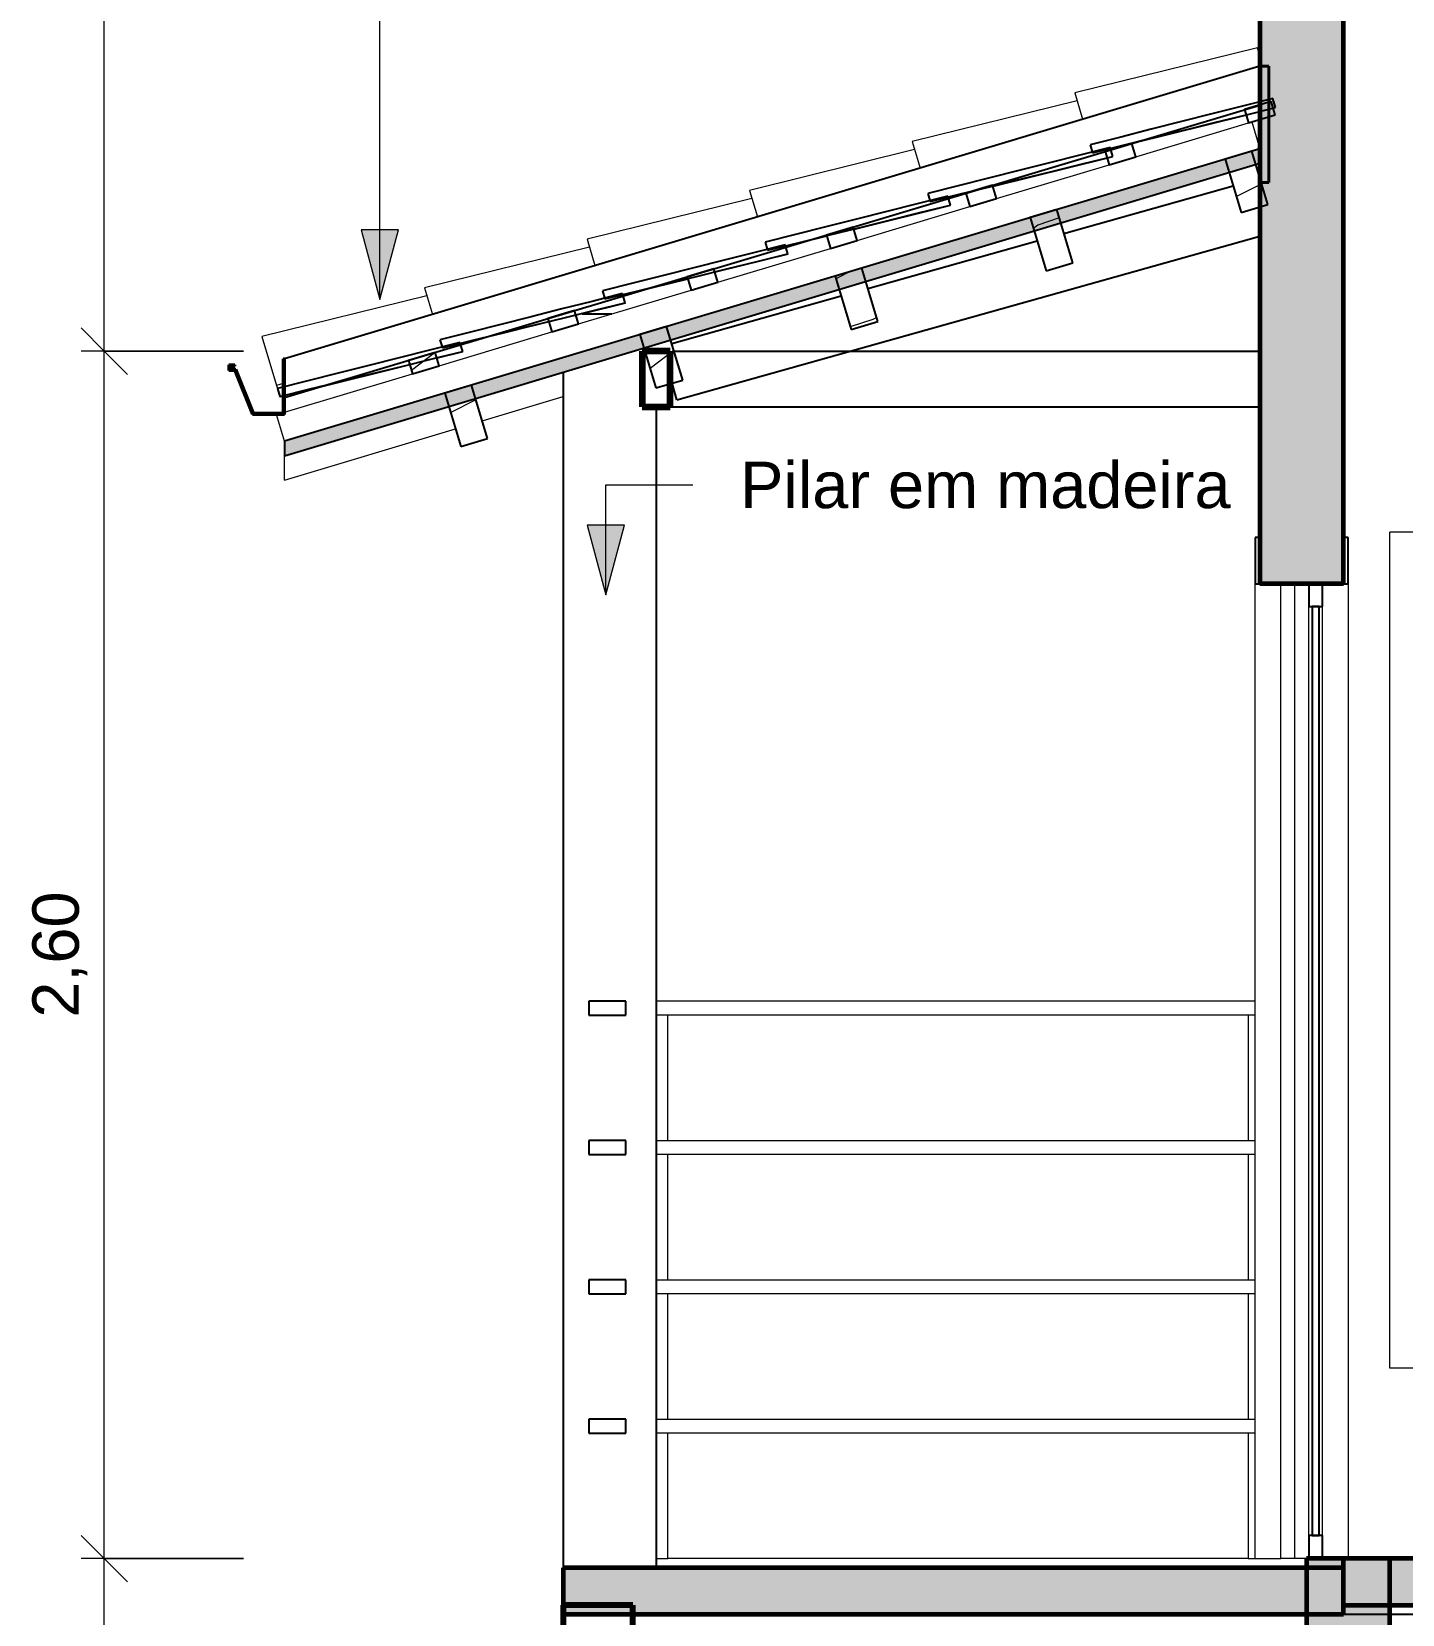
# Model space of a CAD drawing. Header units: millimetres. Extents: x -23833 to 62003, y -3000 to 6760.
# Drawn here: x 49524 to 52475, y 80 to 3488 of the extents above; entities that cross this region are included whole.
import ezdxf

# ---------------------------------------------------------------- set-up
doc = ezdxf.new("R2010")
doc.units = ezdxf.units.MM
doc.linetypes.add('Dash', pattern=[6.35, 3.175, -3.175])
for name, color, linetype, lineweight in [('A-ANNO-DIMS', 211, 'Continuous', 9), ('A-ANNO-DIMS-50', 211, 'Continuous', 9), ('A-AREA', 32, 'Continuous', 9), ('A-DOOR', 31, 'Continuous', 9), ('A-FLOR', 192, 'Continuous', 25), ('A-FLOR-PATT', 8, 'Continuous', 25), ('A-GLAZ', 151, 'Continuous', 9), ('A-GLAZ-CURT', 52, 'Continuous', 9), ('A-GLAZ-CWMG', 51, 'Continuous', 9), ('A-GLAZ-HDLN', 1, 'Dash', 25), ('A-ROOF', 132, 'Continuous', 9), ('A-ROOF-MCUT', 132, 'Continuous', 40), ('A-ROOF-OTLN', 132, 'Continuous', 9), ('A-ROOF-PATT', 132, 'Continuous', 9), ('A-WALL', 113, 'Continuous', 25), ('A-WALL-PATT', 111, 'Continuous', 25), ('Balaústres', 7, 'Continuous', 9), ('C-BLDG-PADS', 91, 'Continuous', 9), ('Corrimão', 250, 'Continuous', 25), ('Corrimãos superiores', 7, 'Continuous', 9), ('G-ANNO-TEXT', 231, 'Continuous', 9), ('S-BEAM', 12, 'Continuous', 25), ('S-COLS', 52, 'Continuous', 25)]:
    doc.layers.add(name, color=color, linetype=linetype, lineweight=lineweight)
doc.styles.add('@Arial Unicode MS', font='ARIALUNI.TTF', dxfattribs={"height": 100})
doc.styles.add('Arial_1', font='arial.ttf', dxfattribs={"height": 100})
doc.dimstyles.new('CRT_-__Metros_-_Linha_de_chamada_3_5_mm', dxfattribs={"dimscale": 304.8, "dimtxt": 100.584485, "dimasz": 0.328084, "dimexe": 0.164042, "dimexo": 0.0625, "dimgap": 0.082021, "dimtad": 1, "dimdec": 0, "dimlfac": 0.1, "dimdsep": 46, "dimtxsty": '@Arial Unicode MS', "dimblk1": 'OBLIQUE', "dimblk2": 'OBLIQUE', "dimsah": 1, "dimcen": 0.09, "dimdle": 0.164042, "dimazin": 0, "dimtfac": 1, "dimtdec": 4, "dimtix": 1, "dimtmove": 0, "dimatfit": 3, "dimfxl": 0.984252, "dimfxlon": 1, "dimtvp": 1, "dimtolj": 1, "dimtzin": 0, "dimarcsym": 2})
doc.dimstyles.new('CRT_-__Metros_-_Linha_de_chamada_3_5_mm_1', dxfattribs={"dimscale": 304.8, "dimtxt": 100.584485, "dimasz": 0.328084, "dimexe": 0.164042, "dimexo": 0.0625, "dimgap": 0.082021, "dimtad": 1, "dimlfac": 0.001, "dimrnd": 0.01, "dimzin": 0, "dimdsep": 46, "dimtxsty": '@Arial Unicode MS', "dimblk1": 'OBLIQUE', "dimblk2": 'OBLIQUE', "dimsah": 1, "dimcen": 0.09, "dimdle": 0.164042, "dimazin": 0, "dimtfac": 1, "dimtdec": 4, "dimtix": 1, "dimtmove": 0, "dimatfit": 3, "dimfxl": 0.984252, "dimfxlon": 1, "dimtvp": 1, "dimtolj": 1, "dimtzin": 0, "dimarcsym": 2})
pattern_1 = [(216.87, (11811.774, 2309.08), (761.9991, 508.00136), [127, -1143]), (206.565, (11964.17, 2232.88), (-254.0006, -253.9997), [283.981, -283.981]), (198.435, (11964.17, 2105.88), (-507.9998, -254.0006), [160.644, -642.575])]

# ---------------------------------------------------------------- blocks, each defined once
blk = doc.blocks.new('Porta correr 4 folhas - 250 x 210-3560947-C')
at = {"layer": 'A-DOOR', "lineweight": 25}
for p, q in [((8189.650772, 2399), (8179.650772, 2399)), ((8179.650772, 2399), (8179.650772, 2299)), ((8189.650772, 2300), (8189.650772, 2399)), ((8379.650772, 2399), (8369.650772, 2399)), ((8369.650772, 2399), (8369.650772, 2300)), ((8379.650772, 2299), (8379.650772, 2399)), ((8179.650772, 2299), (8379.650772, 2299)), ((8369.650772, 2300), (8189.650772, 2300)), ((8294.650772, 2300), (8294.650772, 2250)), ((8324.650772, 2300), (8294.650772, 2300)), ((8324.650772, 2250), (8324.650772, 2300)), ((8294.650772, 2250), (8324.650772, 2250)), ((8302.150772, 2250), (8302.150772, 250)), ((8317.150772, 2250), (8302.150772, 2250)), ((8317.150772, 250), (8317.150772, 2250)), ((8294.650772, 250), (8294.650772, 200)), ((8324.650772, 250), (8294.650772, 250)), ((8302.150772, 250), (8317.150772, 250)), ((8324.650772, 200), (8324.650772, 250)), ((8294.650772, 200), (8324.650772, 200))]:
    blk.add_line(p, q, dxfattribs=at)
at = {"layer": 'A-DOOR'}
for p, q in [((8179.650772, 200), (8179.650772, 2299)), ((8234.650772, 200), (8234.650772, 2299)), ((8264.650772, 200), (8264.650772, 2299)), ((8264.650772, 200), (8264.650772, 2299)), ((8379.650772, 2299), (8379.650772, 200)), ((8294.650772, 250), (8294.650772, 2250)), ((8324.650772, 250), (8324.650772, 2250)), ((8179.650772, 200), (8234.650772, 200)), ((8264.650772, 200), (8234.650772, 200)), ((8289.650772, 200), (8264.650772, 200))]:
    blk.add_line(p, q, dxfattribs=at)
blk = doc.blocks.new('Janela basculante e folha fixa - 80 x 160 cm-4197830-C')
at = {"layer": 'A-GLAZ'}
for p, q in [((9469.7, 2410), (8469.7, 2410)), ((8469.7, 610), (8469.7, 2410)), ((9469.7, 899.9), (9469.7, 2410)), ((8569.7, 710), (8569.7, 2310)), ((8569.7, 2310), (9369.7, 2310)), ((9369.7, 2310), (9369.7, 710)), ((8619.7, 2260), (8619.7, 1560)), ((8619.7, 2260), (9319.7, 2260)), ((9319.7, 1560), (9319.7, 2260)), ((8619.7, 1560), (9319.7, 1560)), ((9369.7, 1510), (8569.7, 1510)), ((8619.7, 1460), (8619.7, 760)), ((8619.7, 1460), (9319.7, 1460)), ((9319.7, 760), (9319.7, 1460)), ((8619.7, 760), (9319.7, 760)), ((9369.7, 710), (8569.7, 710)), ((9394.7, 610), (8469.7, 610))]:
    blk.add_line(p, q, dxfattribs=at)
for points, knots in [([(8569.7, 2310), (8569.6, 2310), (8569.6, 2310.1), (8569.3, 2310.4), (8569, 2310.7), (8568.7, 2311), (8568.4, 2311.2), (8568.1, 2311.5), (8567.8, 2311.9), (8567.4, 2312.2), (8567.1, 2312.6), (8566.6, 2313.1), (8565.7, 2313.9), (8565.1, 2314.6), (8564.7, 2315)], [-1, -1, -1, -1, -0.833333, -0.75, -0.666667, -0.583333, -0.541667, -0.5, -0.416667, -0.375, -0.333333, -0.25, -0.166667, 0, 0, 0, 0]), ([(9374.7, 2315), (9374.2, 2314.6), (9373.6, 2313.9), (9372.7, 2313.1), (9372.2, 2312.6), (9371.9, 2312.2), (9371.5, 2311.9), (9371.2, 2311.5), (9370.9, 2311.2), (9370.6, 2311), (9370.3, 2310.7), (9370, 2310.4), (9369.7, 2310.1), (9369.7, 2310), (9369.7, 2310)], [0, 0, 0, 0, 0.166667, 0.25, 0.333333, 0.375, 0.416667, 0.5, 0.541667, 0.583333, 0.666667, 0.75, 0.833333, 1, 1, 1, 1]), ([(8564.7, 705), (8565.1, 705.4), (8565.7, 706.1), (8566.6, 706.9), (8567.1, 707.4), (8567.4, 707.8), (8567.8, 708.1), (8568.1, 708.5), (8568.4, 708.8), (8568.7, 709), (8569, 709.3), (8569.3, 709.6), (8569.6, 709.9), (8569.7, 710), (8569.7, 710)], [0, 0, 0, 0, 0.166667, 0.25, 0.333333, 0.375, 0.416667, 0.5, 0.541667, 0.583333, 0.666667, 0.75, 0.833333, 1, 1, 1, 1]), ([(9374.7, 705), (9374.2, 705.4), (9373.6, 706.1), (9372.7, 706.9), (9372.2, 707.4), (9371.9, 707.8), (9371.5, 708.1), (9371.2, 708.5), (9370.9, 708.8), (9370.6, 709), (9370.3, 709.3), (9370, 709.6), (9369.7, 709.9), (9369.7, 710), (9369.7, 710)], [0, 0, 0, 0, 0.166667, 0.25, 0.333333, 0.375, 0.416667, 0.5, 0.541667, 0.583333, 0.666667, 0.75, 0.833333, 1, 1, 1, 1])]:
    blk.add_open_spline(points, degree=3, knots=knots, dxfattribs=at)
at = {"layer": 'A-GLAZ-HDLN'}
for p, q in [((8569.7, 2310), (9369.7, 1510)), ((8569.7, 1510), (9369.7, 2310))]:
    blk.add_line(p, q, dxfattribs=at)
blk = doc.blocks.new('Guarda-corpo - Guarda-corpo-3444668-C')
at = {"layer": 'Corrimão'}
for p, q in [((6824.650772, 1400), (6744.650772, 1400)), ((6744.650772, 1400), (6744.650772, 1370)), ((6824.650772, 1370), (6824.650772, 1400)), ((6744.650772, 1370), (6824.650772, 1370)), ((6824.650772, 1100), (6744.650772, 1100)), ((6744.650772, 1100), (6744.650772, 1070)), ((6824.650772, 1070), (6824.650772, 1100)), ((6744.650772, 1070), (6824.650772, 1070)), ((6824.650772, 800), (6744.650772, 800)), ((6744.650772, 800), (6744.650772, 770)), ((6824.650772, 770), (6824.650772, 800)), ((6744.650772, 770), (6824.650772, 770)), ((6824.650772, 500), (6744.650772, 500)), ((6744.650772, 500), (6744.650772, 470)), ((6824.650772, 470), (6824.650772, 500)), ((6744.650772, 470), (6824.650772, 470))]:
    blk.add_line(p, q, dxfattribs=at)
blk = doc.blocks.new('Tipo de corrimão superior - Corrimão superior_Interno_-3444753-C')
at = {"layer": 'Corrimãos superiores'}
for p, q in [((6824.650772, 1400), (6744.650772, 1400)), ((6744.650772, 1400), (6744.650772, 1370)), ((6824.650772, 1370), (6824.650772, 1400)), ((6744.650772, 1370), (6824.650772, 1370))]:
    blk.add_line(p, q, dxfattribs=at)
blk = doc.blocks.new('Viga de Madeira - Terça-4147618-C')
at = {"layer": 'S-BEAM', "lineweight": 100}
for p, q in [((6919.650772, 2800), (6859.650772, 2800)), ((6859.650772, 2800), (6859.650772, 2680)), ((6919.650772, 2680), (6919.650772, 2800)), ((6859.650772, 2680), (6919.650772, 2680))]:
    blk.add_line(p, q, dxfattribs=at)
blk = doc.blocks.new('Viga de Madeira - Terça-4147619-C')
at = {"layer": 'S-BEAM'}
for p, q in [((6928.3, 2800), (8189.7, 2800)), ((6919.7, 2680), (8189.7, 2680))]:
    blk.add_line(p, q, dxfattribs=at)
blk = doc.blocks.new('Viga de Madeira - Terça-4147620-C')
at = {"layer": 'S-BEAM'}
for p, q in [((7767.8, 3053.5), (8132.3, 3155.8)), ((6934.3, 2694.9), (8189.7, 3047.3)), ((7345.6, 2935), (7710, 3037.3)), ((6923.3, 2816.5), (7287.8, 2918.8)), ((6934.3, 2694.9), (6924.2, 2731.1))]:
    blk.add_line(p, q, dxfattribs=at)
blk = doc.blocks.new('Rectangular Mullion - Ripa-3577153-C')
at = {"layer": 'A-GLAZ-CWMG', "lineweight": 25}
for p, q in [((8214.1, 3337.3), (8156.6, 3320.1)), ((8156.6, 3320.1), (8165.2, 3291.4)), ((8165.2, 3291.4), (8222.7, 3308.6)), ((8222.7, 3308.6), (8214.1, 3337.3))]:
    blk.add_line(p, q, dxfattribs=at)
blk = doc.blocks.new('Rectangular Mullion - Ripa-3577161-C')
at = {"layer": 'A-GLAZ-CWMG'}
h = blk.add_hatch(dxfattribs=at)
h.set_pattern_fill('FP_54', color=256, style=0, pattern_type=2)
h.set_pattern_definition(pattern_1)
h.paths.add_polyline_path([(6365.2, 2751.4), (6422.7, 2768.6), (6414.1, 2797.3), (6356.6, 2780.1), (6360.8, 2766.2)])
at = {"layer": 'A-GLAZ-CWMG', "lineweight": 25}
for p, q in [((6414.1, 2797.3), (6356.6, 2780.1)), ((6422.7, 2768.6), (6414.1, 2797.3)), ((6356.6, 2780.1), (6365.2, 2751.4)), ((6365.2, 2751.4), (6422.7, 2768.6))]:
    blk.add_line(p, q, dxfattribs=at)
blk = doc.blocks.new('Rectangular Mullion - Ripa-V370-C')
at = {"layer": 'A-GLAZ-CWMG', "lineweight": 25}
for p, q in [((6714.1, 2887.3), (6656.6, 2870.1)), ((6656.6, 2870.1), (6665.2, 2841.4)), ((6722.7, 2858.6), (6714.1, 2887.3)), ((6665.2, 2841.4), (6722.7, 2858.6))]:
    blk.add_line(p, q, dxfattribs=at)
blk = doc.blocks.new('Rectangular Mullion - Ripa-V371-C')
at = {"layer": 'A-GLAZ-CWMG', "lineweight": 25}
for p, q in [((7014.1, 2977.3), (6956.6, 2960.1)), ((7022.7, 2948.6), (7014.1, 2977.3)), ((6956.6, 2960.1), (6965.2, 2931.4)), ((6965.2, 2931.4), (7022.7, 2948.6))]:
    blk.add_line(p, q, dxfattribs=at)
blk = doc.blocks.new('Rectangular Mullion - Ripa-V372-C')
at = {"layer": 'A-GLAZ-CWMG', "lineweight": 25}
for p, q in [((7314.1, 3067.3), (7256.6, 3050.1)), ((7322.7, 3038.6), (7314.1, 3067.3)), ((7256.6, 3050.1), (7265.2, 3021.4)), ((7265.2, 3021.4), (7322.7, 3038.6))]:
    blk.add_line(p, q, dxfattribs=at)
blk = doc.blocks.new('Rectangular Mullion - Ripa-V373-C')
at = {"layer": 'A-GLAZ-CWMG', "lineweight": 25}
for p, q in [((7614.1, 3157.3), (7556.6, 3140.1)), ((7556.6, 3140.1), (7565.2, 3111.4)), ((7622.7, 3128.6), (7614.1, 3157.3)), ((7565.2, 3111.4), (7622.7, 3128.6))]:
    blk.add_line(p, q, dxfattribs=at)
blk = doc.blocks.new('Rectangular Mullion - Ripa-V374-C')
at = {"layer": 'A-GLAZ-CWMG'}
h = blk.add_hatch(dxfattribs=at)
h.set_pattern_fill('FP_54', color=256, style=0, pattern_type=2)
h.set_pattern_definition(pattern_1)
h.paths.add_polyline_path([(7865.2, 3201.4), (7922.7, 3218.6), (7914.1, 3247.3), (7856.6, 3230.1), (7865, 3202.2)])
at = {"layer": 'A-GLAZ-CWMG', "lineweight": 25}
for p, q in [((7914.1, 3247.3), (7856.6, 3230.1)), ((7922.7, 3218.6), (7914.1, 3247.3)), ((7856.6, 3230.1), (7865.2, 3201.4)), ((7865.2, 3201.4), (7922.7, 3218.6))]:
    blk.add_line(p, q, dxfattribs=at)
blk = doc.blocks.new('Rectangular Mullion - Caibro-3577222-C')
at = {"layer": 'A-GLAZ-CWMG'}
for p, q in [((7922.7, 3218.6), (8165.2, 3291.4)), ((8172.4, 3293.5), (8189.7, 3236)), ((7622.7, 3128.6), (7865.2, 3201.4)), ((7322.7, 3038.6), (7565.2, 3111.4)), ((7022.7, 2948.6), (7265.2, 3021.4)), ((6722.7, 2858.6), (6965.2, 2931.4)), ((6422.7, 2768.6), (6665.2, 2841.4)), ((6089.7, 2668.7), (6365.2, 2751.4)), ((6089.7, 2606), (6072.4, 2663.5)), ((6083.3, 2666.8), (6086.5, 2667.7))]:
    blk.add_line(p, q, dxfattribs=at)
blk = doc.blocks.new('Rectangular Mullion - Terça-3577237-C')
at = {"layer": 'A-GLAZ-CWMG'}
h = blk.add_hatch(dxfattribs=at)
h.set_pattern_fill('FP_54', color=256, style=0, pattern_type=2)
h.set_pattern_definition(pattern_1)
h.paths.add_polyline_path([(8149.4, 3098.7), (8206.9, 3115.9), (8172.4, 3230.9), (8114.9, 3213.6), (8132.1, 3156.3)])
at = {"layer": 'A-GLAZ-CWMG', "lineweight": 25}
for p, q in [((8172.4, 3230.9), (8114.9, 3213.6)), ((8114.9, 3213.6), (8149.4, 3098.7)), ((8206.9, 3115.9), (8172.4, 3230.9)), ((8149.4, 3098.7), (8206.9, 3115.9))]:
    blk.add_line(p, q, dxfattribs=at)
blk = doc.blocks.new('Rectangular Mullion - Terça-3577243-C')
at = {"layer": 'A-GLAZ-CWMG'}
h = blk.add_hatch(dxfattribs=at)
h.set_pattern_fill('FP_54', color=256, style=0, pattern_type=2)
h.set_pattern_definition(pattern_1)
h.paths.add_polyline_path([(6469.4, 2594.7), (6526.9, 2611.9), (6492.2, 2726.8), (6434.9, 2709.6), (6466.2, 2605.6)])
at = {"layer": 'A-GLAZ-CWMG', "lineweight": 25}
for p, q in [((6492.4, 2726.9), (6434.9, 2709.6)), ((6526.9, 2611.9), (6492.4, 2726.9)), ((6434.9, 2709.6), (6469.4, 2594.7)), ((6469.4, 2594.7), (6526.9, 2611.9))]:
    blk.add_line(p, q, dxfattribs=at)
blk = doc.blocks.new('Rectangular Mullion - Terça-V375-C')
at = {"layer": 'A-GLAZ-CWMG'}
h = blk.add_hatch(dxfattribs=at)
h.set_pattern_fill('FP_54', color=256, style=0, pattern_type=2)
h.set_pattern_definition(pattern_1)
h.paths.add_polyline_path([(6889.4, 2720.7), (6946.9, 2737.9), (6912.4, 2852.9), (6854.9, 2835.6), (6868.9, 2789.2)])
at = {"layer": 'A-GLAZ-CWMG', "lineweight": 25}
for p, q in [((6912.4, 2852.9), (6854.9, 2835.6)), ((6854.9, 2835.6), (6889.4, 2720.7)), ((6946.9, 2737.9), (6912.4, 2852.9)), ((6889.4, 2720.7), (6946.9, 2737.9))]:
    blk.add_line(p, q, dxfattribs=at)
blk = doc.blocks.new('Rectangular Mullion - Terça-V376-C')
at = {"layer": 'A-GLAZ-CWMG'}
h = blk.add_hatch(dxfattribs=at)
h.set_pattern_fill('FP_54', color=256, style=0, pattern_type=2)
h.set_pattern_definition(pattern_1)
h.paths.add_polyline_path([(7309.4, 2846.7), (7366.9, 2863.9), (7332.4, 2978.9), (7274.9, 2961.6)])
at = {"layer": 'A-GLAZ-CWMG', "lineweight": 25}
for p, q in [((7332.4, 2978.9), (7274.9, 2961.6)), ((7366.9, 2863.9), (7332.4, 2978.9)), ((7274.9, 2961.6), (7309.4, 2846.7)), ((7309.4, 2846.7), (7366.9, 2863.9))]:
    blk.add_line(p, q, dxfattribs=at)
blk = doc.blocks.new('Rectangular Mullion - Terça-V377-C')
at = {"layer": 'A-GLAZ-CWMG'}
h = blk.add_hatch(dxfattribs=at)
h.set_pattern_fill('FP_54', color=256, style=0, pattern_type=2)
h.set_pattern_definition(pattern_1)
h.paths.add_polyline_path([(7729.4, 2972.7), (7786.9, 2989.9), (7752.4, 3104.9), (7694.9, 3087.6), (7729.4, 2972.7)])
at = {"layer": 'A-GLAZ-CWMG', "lineweight": 25}
for p, q in [((7752.4, 3104.9), (7694.9, 3087.6)), ((7786.9, 2989.9), (7752.4, 3104.9)), ((7694.9, 3087.6), (7729.4, 2972.7)), ((7729.4, 2972.7), (7786.9, 2989.9))]:
    blk.add_line(p, q, dxfattribs=at)
blk = doc.blocks.new('Guarda-corpo - 25mm-3360969-C')
at = {"layer": 'Balaústres'}
for p, q in [((8164.7, 1370), (8164.7, 1100)), ((8164.7, 1070), (8164.7, 800)), ((8164.7, 770), (8164.7, 500)), ((8164.7, 470), (8164.7, 200)), ((8164.7, 200), (8177.2, 200)), ((8177.2, 200), (8179.7, 200))]:
    blk.add_line(p, q, dxfattribs=at)
blk = doc.blocks.new('Guarda-corpo - 25mm-V411-C')
at = {"layer": 'Balaústres'}
for p, q in [((6914.650772, 1100), (6914.650772, 1370)), ((6914.650772, 800), (6914.650772, 1070)), ((6914.650772, 500), (6914.650772, 770)), ((6914.650772, 200), (6914.650772, 470)), ((6889.650772, 200), (6902.150772, 200)), ((6902.150772, 200), (6914.650772, 200))]:
    blk.add_line(p, q, dxfattribs=at)
blk = doc.blocks.new('Guarda-corpo - Guarda-corpo-3912325-C')
at = {"layer": 'Corrimão', "color": 7, "lineweight": 9}
for p, q in [((6889.650772, 1100), (8179.650772, 1100)), ((8179.650772, 1070), (6889.650772, 1070)), ((6889.650772, 800), (8179.650772, 800)), ((8179.650772, 770), (6889.650772, 770)), ((6889.650772, 500), (8179.650772, 500)), ((8179.650772, 470), (6889.650772, 470))]:
    blk.add_line(p, q, dxfattribs=at)
for name in ['Guarda-corpo - 25mm-V411-C', 'Guarda-corpo - 25mm-3360969-C']:
    blk.add_blockref(name, (0, 0))
blk = doc.blocks.new('Tipo de corrimão superior - Corrimão superior_Interno_-3912411-C')
at = {"layer": 'Corrimãos superiores'}
for p, q in [((8179.650772, 1400), (6889.650772, 1400)), ((8179.650772, 1370), (6889.650772, 1370))]:
    blk.add_line(p, q, dxfattribs=at)
blk = doc.blocks.new('COLONIAL BASE - COLONIAL BASE-3578828-C')
at = {"layer": 'A-GLAZ-CURT'}
for p, q in [((6396.1, 2919), (6040.9, 2831.3)), ((6473.7, 2797.9), (6418, 2784.1)), ((6359.7, 2769.7), (6146.5, 2717)), ((6079.9, 2701.4), (6079.9, 2701.4)), ((6086.5, 2702.2), (6080.1, 2700.6))]:
    blk.add_line(p, q, dxfattribs=at)
blk = doc.blocks.new('COLONIAL BASE - COLONIAL BASE-V412-C')
at = {"layer": 'A-GLAZ-CURT'}
for p, q in [((6746.1, 3024), (6390.9, 2936.3)), ((6823.7, 2902.9), (6717.3, 2876.6)), ((6659, 2862.2), (6496.5, 2822))]:
    blk.add_line(p, q, dxfattribs=at)
blk = doc.blocks.new('COLONIAL BASE - COLONIAL BASE-V413-C')
at = {"layer": 'A-GLAZ-CURT'}
for p, q in [((7096.1, 3129), (6740.9, 3041.3)), ((7173.7, 3007.9), (7016.6, 2969.1)), ((6958.2, 2954.6), (6846.5, 2927))]:
    blk.add_line(p, q, dxfattribs=at)
blk = doc.blocks.new('COLONIAL BASE - COLONIAL BASE-V414-C')
at = {"layer": 'A-GLAZ-CURT'}
for p, q in [((7446.1, 3234), (7090.9, 3146.3)), ((7523.7, 3112.9), (7315.8, 3061.5)), ((7257.5, 3047.1), (7196.5, 3032))]:
    blk.add_line(p, q, dxfattribs=at)
blk = doc.blocks.new('COLONIAL BASE - COLONIAL BASE-V415-C')
at = {"layer": 'A-GLAZ-CURT'}
for p, q in [((6396.1, 2919), (6040.9, 2831.3)), ((6040.9, 2831.3), (6072.5, 2726)), ((6473.7, 2797.9), (6418, 2784.1)), ((6473.7, 2797.9), (6473.5, 2798.6)), ((6359.7, 2769.7), (6146.5, 2717)), ((6086.5, 2730.5), (6072.5, 2726)), ((6079.7, 2702), (6079.9, 2701.4)), ((6086.5, 2702.2), (6080.1, 2700.6))]:
    blk.add_line(p, q, dxfattribs=at)
blk = doc.blocks.new('COLONIAL BASE - COLONIAL BASE-V416-C')
at = {"layer": 'A-GLAZ-CURT', "lineweight": 25}
for p, q in [((6473.3, 2799.4), (6467.4, 2818.9)), ((6074.4, 2719.6), (6079.5, 2702.4))]:
    blk.add_line(p, q, dxfattribs=at)
at = {"layer": 'A-GLAZ-CURT'}
blk.add_line((6072.5, 2725.9), (6074.4, 2719.6), dxfattribs=at)
at = {"layer": 'A-GLAZ-CURT', "lineweight": 25, "flags": 128}
for points in [[(6467.4, 2818.9), (6401.9, 2802.3), (6336.4, 2785.8), (6270.9, 2769.2), (6205.4, 2752.7), (6139.9, 2736.1), (6074.4, 2719.6)], [(6079.5, 2702.4), (6145.2, 2718.6), (6210.8, 2734.8), (6276.4, 2750.9), (6342, 2767.1), (6407.6, 2783.3), (6473.3, 2799.4)]]:
    blk.add_lwpolyline(points, dxfattribs=at)
blk = doc.blocks.new('COLONIAL BASE - COLONIAL BASE-V417-C')
at = {"layer": 'A-GLAZ-CURT'}
for p, q in [((6746.1, 3024), (6390.9, 2936.3)), ((6390.9, 2936.3), (6408, 2879.3)), ((6823.7, 2902.9), (6717.3, 2876.6)), ((6823.7, 2902.9), (6823.6, 2903.2)), ((6659, 2862.2), (6496.5, 2822))]:
    blk.add_line(p, q, dxfattribs=at)
blk = doc.blocks.new('COLONIAL BASE - COLONIAL BASE-V418-C')
at = {"layer": 'A-GLAZ-CURT', "lineweight": 25}
for p, q in [((6823.3, 2904.4), (6817.4, 2923.9)), ((6424.4, 2824.6), (6429, 2809.2)), ((6429, 2809.2), (6429.5, 2807.4))]:
    blk.add_line(p, q, dxfattribs=at)
at = {"layer": 'A-GLAZ-CURT', "lineweight": 25, "flags": 128}
for points in [[(6817.4, 2923.9), (6751.9, 2907.3), (6686.4, 2890.8), (6620.9, 2874.2), (6555.4, 2857.7), (6489.9, 2841.1), (6424.4, 2824.6)], [(6429.5, 2807.4), (6495.2, 2823.6), (6560.8, 2839.8), (6626.4, 2855.9), (6692, 2872.1), (6757.6, 2888.3), (6823.3, 2904.4)]]:
    blk.add_lwpolyline(points, dxfattribs=at)
blk = doc.blocks.new('COLONIAL BASE - COLONIAL BASE-V419-C')
at = {"layer": 'A-GLAZ-CURT'}
for p, q in [((7096.1, 3129), (6740.9, 3041.3)), ((6740.9, 3041.3), (6757.9, 2984.5)), ((7173.7, 3007.9), (7016.6, 2969.1)), ((7173.7, 3007.9), (7173.5, 3008.6)), ((6958.2, 2954.6), (6846.5, 2927))]:
    blk.add_line(p, q, dxfattribs=at)
blk = doc.blocks.new('COLONIAL BASE - COLONIAL BASE-V420-C')
at = {"layer": 'A-GLAZ-CURT', "lineweight": 25}
for p, q in [((7173.3, 3009.4), (7167.4, 3028.9)), ((6774.4, 2929.6), (6779.5, 2912.4))]:
    blk.add_line(p, q, dxfattribs=at)
at = {"layer": 'A-GLAZ-CURT', "lineweight": 25, "flags": 128}
for points in [[(7167.4, 3028.9), (7101.9, 3012.3), (7036.4, 2995.8), (6970.9, 2979.2), (6905.4, 2962.7), (6839.9, 2946.1), (6774.4, 2929.6)], [(6779.5, 2912.4), (6845.2, 2928.6), (6910.8, 2944.8), (6976.4, 2960.9), (7042, 2977.1), (7107.6, 2993.3), (7173.3, 3009.4)]]:
    blk.add_lwpolyline(points, dxfattribs=at)
blk = doc.blocks.new('COLONIAL BASE - COLONIAL BASE-V421-C')
at = {"layer": 'A-GLAZ-CURT'}
for p, q in [((7446.1, 3234), (7090.9, 3146.3)), ((7090.9, 3146.3), (7108, 3089.3)), ((7523.7, 3112.9), (7315.8, 3061.5)), ((7523.7, 3112.9), (7523.5, 3113.6)), ((7257.5, 3047.1), (7196.5, 3032))]:
    blk.add_line(p, q, dxfattribs=at)
blk = doc.blocks.new('COLONIAL BASE - COLONIAL BASE-V422-C')
at = {"layer": 'A-GLAZ-CURT'}
for p, q in [((7796.1, 3339), (7440.9, 3251.3)), ((7861.2, 3214.8), (7615.1, 3154)), ((7556.8, 3139.6), (7546.5, 3137))]:
    blk.add_line(p, q, dxfattribs=at)
blk = doc.blocks.new('COLONIAL BASE - COLONIAL BASE-V423-C')
at = {"layer": 'A-GLAZ-CURT'}
for p, q in [((7796.1, 3339), (7440.9, 3251.3)), ((7440.9, 3251.3), (7458, 3194.3)), ((7861.2, 3214.8), (7615.1, 3154)), ((7556.8, 3139.6), (7546.5, 3137))]:
    blk.add_line(p, q, dxfattribs=at)
blk = doc.blocks.new('COLONIAL BASE - COLONIAL BASE-V424-C')
at = {"layer": 'A-GLAZ-CURT'}
for p, q in [((8184.5, 3453.5), (7790.9, 3356.3)), ((8189.6, 3436.7), (8184.8, 3452.8)), ((7790.9, 3356.3), (7808, 3299.3)), ((8160.5, 3307.2), (7914.3, 3246.5))]:
    blk.add_line(p, q, dxfattribs=at)
blk = doc.blocks.new('COLONIAL BASE - COLONIAL BASE-V425-C')
at = {"layer": 'A-GLAZ-CURT'}
for p, q in [((8184.5, 3453.5), (7790.9, 3356.3)), ((8184.8, 3452.8), (8184.8, 3452.8)), ((8160.5, 3307.2), (7914.3, 3246.5))]:
    blk.add_line(p, q, dxfattribs=at)
blk = doc.blocks.new('COLONIAL BASE - COLONIAL BASE-V426-C')
at = {"layer": 'A-GLAZ-CURT'}
for p, q in [((6746.1, 3024), (6390.9, 2936.3)), ((6823.7, 2902.9), (6731.1, 2880)), ((6659, 2862.2), (6496.5, 2822))]:
    blk.add_line(p, q, dxfattribs=at)
blk = doc.blocks.new('DIMBLOCK86-C')
at = {"layer": 'A-ANNO-DIMS-50', "lineweight": 18}
for p, q in [((49680.2, 200), (49630.2, 250)), ((49680.2, 200), (49730.2, 150)), ((49680.2, -250), (49630.2, -200)), ((49680.2, -250), (49730.2, -300))]:
    blk.add_line(p, q, dxfattribs=at)
at = {"layer": 'A-ANNO-DIMS-50'}
for p, q in [((49980.2, 200), (49630.2, 200)), ((49680.2, -250), (49680.2, 200)), ((49680.2, 200), (49980.2, 200)), ((49980.2, -250), (49630.2, -250)), ((49680.2, -250), (49980.2, -250))]:
    blk.add_line(p, q, dxfattribs=at)
at = {"layer": 'A-ANNO-DIMS-50', "color": 0, "insert": (49525.4, -102.4), "char_height": 100, "width": 185.873, "attachment_point": 1, "rotation": 90, "line_spacing_factor": 1.117605, "style": '@Arial Unicode MS'}
blk.add_mtext('45', dxfattribs=at)
blk = doc.blocks.new('_Oblique')
at = {"color": 0, "linetype": 'ByBlock', "lineweight": -2}
blk.add_line((-0.5, -0.5), (0.5, 0.5), dxfattribs=at)
blk = doc.blocks.new('DIMBLOCK87-C')
at = {"layer": 'A-ANNO-DIMS-50', "lineweight": 18}
for p, q in [((49680.2, 2800), (49630.2, 2850)), ((49680.2, 2800), (49730.2, 2750)), ((49680.2, 200), (49630.2, 250)), ((49680.2, 200), (49730.2, 150))]:
    blk.add_line(p, q, dxfattribs=at)
at = {"layer": 'A-ANNO-DIMS-50'}
for p, q in [((49980.2, 2800), (49630.2, 2800)), ((49680.2, 200), (49680.2, 2800)), ((49680.2, 2800), (49980.2, 2800)), ((49980.2, 200), (49630.2, 200)), ((49680.2, 200), (49980.2, 200))]:
    blk.add_line(p, q, dxfattribs=at)
at = {"layer": 'A-ANNO-DIMS-50', "color": 0, "insert": (49525.4, 1364.7), "char_height": 100, "width": 324.675, "attachment_point": 1, "rotation": 90, "line_spacing_factor": 1.117605, "style": '@Arial Unicode MS'}
blk.add_mtext('2,60', dxfattribs=at)
blk = doc.blocks.new('DIMBLOCK88-C')
at = {"layer": 'A-ANNO-DIMS-50', "lineweight": 18}
for p, q in [((49680.2, 5700), (49630.2, 5750)), ((49680.2, 5700), (49730.2, 5650)), ((49680.2, 2800), (49630.2, 2850)), ((49680.2, 2800), (49730.2, 2750))]:
    blk.add_line(p, q, dxfattribs=at)
at = {"layer": 'A-ANNO-DIMS-50'}
for p, q in [((49680.2, 2800), (49680.2, 5750)), ((55447.9, 5700), (49630.2, 5700)), ((49680.2, 5700), (55447.9, 5700)), ((49980.2, 2800), (49630.2, 2800)), ((49680.2, 2800), (49980.2, 2800))]:
    blk.add_line(p, q, dxfattribs=at)
at = {"layer": 'A-ANNO-DIMS-50', "color": 0, "insert": (49525.4, 4114.7), "char_height": 100, "width": 324.675, "attachment_point": 1, "rotation": 90, "line_spacing_factor": 1.117605, "style": '@Arial Unicode MS'}
blk.add_mtext('2,90', dxfattribs=at)

msp = doc.modelspace()

# ---------------------------------------------------------------- hatches: boundary and pattern name
at = {"layer": 'A-FLOR-PATT'}
for points in [[(52348.272, 80), (52348.272, 180), (50668.272, 180), (50668.272, 80), (52144.538, 80)], [(60308.272, 100), (60308.272, 200), (52348.272, 200), (52348.272, 100), (58839.454, 100)]]:
    msp.add_hatch(color=256, dxfattribs=at).paths.add_polyline_path(points)
at = {"layer": 'A-ROOF-PATT'}
msp.add_hatch(color=256, dxfattribs=at).paths.add_polyline_path([(50068.272, 2574.716), (52168.272, 3204.716), (52168.272, 3236.037), (50068.272, 2605.558)])
at = {"layer": 'A-WALL-PATT'}
for points in [[(52341.447, 2300), (52348.272, 2300), (52348.272, 3934), (52168.272, 3880), (52168.272, 2300)], [(52268.272, -2600), (52448.272, -2600), (52448.272, 200), (52268.272, 200), (52268.272, -882.729)]]:
    msp.add_hatch(color=256, dxfattribs=at).paths.add_polyline_path(points)
at = {"layer": 'G-ANNO-TEXT'}
for points in [[(50273.633, 2911.326), (50313.826, 3061.326), (50233.441, 3061.326)], [(50760.024, 2275.511), (50800.217, 2425.511), (50719.832, 2425.511)]]:
    msp.add_hatch(color=7, dxfattribs=at).paths.add_polyline_path(points)

# ---------------------------------------------------------------- linework, layer by layer
at = {"layer": 'A-AREA'}
msp.add_line((52143.272, 200), (50893.272, 200), dxfattribs=at)
at = {"layer": 'A-FLOR', "lineweight": 60}
for p, q in [((52348.272, 180), (50668.272, 180)), ((50668.272, 180), (50668.272, 80)), ((52348.272, 80), (52348.272, 200)), ((52788.272, 200), (52448.272, 200)), ((50668.272, 80), (52348.272, 80)), ((52348.272, 100), (60308.272, 100))]:
    msp.add_line(p, q, dxfattribs=at)
at = {"layer": 'A-ROOF', "lineweight": 25}
for p, q in [((52168.272, 3413.522), (50068.272, 2783.522)), ((50068.272, 2700), (52168.272, 3330)), ((52168.272, 3236.037), (50068.272, 2606.037)), ((50068.272, 2574.716), (52168.272, 3204.716)), ((50068.272, 2606.037), (50068.272, 2574.716))]:
    msp.add_line(p, q, dxfattribs=at)
at = {"layer": 'A-ROOF-MCUT'}
for p, q in [((52187.272, 3413.522), (52168.272, 3413.522)), ((52187.272, 3341.798), (52187.272, 3413.522)), ((52187.272, 3163.522), (52187.272, 3341.689)), ((52168.272, 3163.522), (52187.272, 3163.522)), ((49960.972, 2770.822), (49948.272, 2770.822)), ((49948.272, 2770.822), (49948.272, 2758.122)), ((49951.447, 2761.297), (49951.447, 2767.647)), ((49951.447, 2767.647), (49960.972, 2767.647)), ((49963.334, 2761.297), (49951.447, 2761.297)), ((49960.972, 2767.647), (49960.972, 2770.822)), ((50001.434, 2666.785), (49963.334, 2761.297)), ((50068.272, 2783.522), (50065.097, 2783.522)), ((50065.097, 2783.522), (50065.097, 2666.785)), ((50068.272, 2663.61), (50068.272, 2783.522)), ((49948.272, 2758.122), (49960.972, 2758.122)), ((49960.972, 2758.122), (49999.072, 2663.61)), ((49999.072, 2663.61), (50068.272, 2663.61)), ((50065.097, 2666.785), (50001.434, 2666.785))]:
    msp.add_line(p, q, dxfattribs=at)
at = {"layer": 'A-ROOF-OTLN'}
for p, q in [((50494.019, 2650.239), (50668.272, 2702.515)), ((50068.272, 2522.515), (50436.549, 2632.998)), ((50068.272, 2522.515), (50068.272, 2574.716))]:
    msp.add_line(p, q, dxfattribs=at)
at = {"layer": 'A-WALL', "lineweight": 60}
for p, q in [((52348.272, 2300), (52348.272, 3934)), ((52168.272, 3880), (52168.272, 3336.959)), ((52168.272, 3336.886), (52168.272, 2300)), ((52168.272, 2300), (52348.272, 2300)), ((52268.272, 200), (52268.272, -2600)), ((52448.272, 200), (52268.272, 200)), ((52448.272, -2600), (52448.272, 200))]:
    msp.add_line(p, q, dxfattribs=at)
at = {"layer": 'C-BLDG-PADS', "lineweight": 25}
msp.add_line((52348.272, 80), (60488.272, 80), dxfattribs=at)
at = {"layer": 'G-ANNO-TEXT', "color": 7}
for p, q in [((50273.633, 2911.326), (50273.633, 4486.756)), ((50313.826, 3061.326), (50233.441, 3061.326)), ((50233.441, 3061.326), (50273.633, 2911.326)), ((50273.633, 2911.326), (50313.826, 3061.326)), ((50760.024, 2511.963), (50947.69, 2511.963)), ((50760.024, 2275.511), (50760.024, 2511.963)), ((50800.217, 2425.511), (50719.832, 2425.511)), ((50719.832, 2425.511), (50760.024, 2275.511)), ((50760.024, 2275.511), (50800.217, 2425.511))]:
    msp.add_line(p, q, dxfattribs=at)
at = {"layer": 'S-BEAM', "lineweight": 80}
for p, q in [((50838.272, 2800), (50838.272, 2680)), ((50898.272, 2800), (50838.272, 2800)), ((50898.272, 2680), (50898.272, 2800)), ((50838.272, 2680), (50898.272, 2680)), ((50818.272, 100), (50668.272, 100)), ((50668.272, 100), (50668.272, -250)), ((50818.272, -250), (50818.272, 100))]:
    msp.add_line(p, q, dxfattribs=at)
at = {"layer": 'S-COLS'}
for p, q in [((50772.675, 2880), (50708.976, 2880)), ((50668.272, 2754.716), (50668.272, 180)), ((50868.272, 2680), (50868.272, 180))]:
    msp.add_line(p, q, dxfattribs=at)

# ---------------------------------------------------------------- block references
at = {"layer": 'A-DOOR'}
msp.add_blockref('Porta correr 4 folhas - 250 x 210-3560947-C', (43978.621, 0), dxfattribs=at)
at = {"layer": 'A-GLAZ'}
msp.add_blockref('Janela basculante e folha fixa - 80 x 160 cm-4197830-C', (43978.621, 0), dxfattribs=at)
at = {"layer": 'A-GLAZ-CURT'}
for name, p in [('COLONIAL BASE - COLONIAL BASE-V424-C', (43978.621, 0)), ('COLONIAL BASE - COLONIAL BASE-V425-C', (43978.621, 0)), ('COLONIAL BASE - COLONIAL BASE-V425-C', (43978.621, 0)), ('COLONIAL BASE - COLONIAL BASE-V425-C', (43978.621, 0)), ('COLONIAL BASE - COLONIAL BASE-V425-C', (43978.621, 0)), ('COLONIAL BASE - COLONIAL BASE-V425-C', (43978.621, 0)), ('COLONIAL BASE - COLONIAL BASE-V425-C', (43978.621, 0)), ('COLONIAL BASE - COLONIAL BASE-V425-C', (43978.621, 0)), ('COLONIAL BASE - COLONIAL BASE-V425-C', (43978.621, 0)), ('COLONIAL BASE - COLONIAL BASE-V425-C', (43978.621, 0)), ('COLONIAL BASE - COLONIAL BASE-V425-C', (43978.621, 0)), ('COLONIAL BASE - COLONIAL BASE-V420-C', (45028.621, 315)), ('COLONIAL BASE - COLONIAL BASE-V422-C', (43978.621, 0)), ('COLONIAL BASE - COLONIAL BASE-V423-C', (43978.621, 0)), ('COLONIAL BASE - COLONIAL BASE-V422-C', (43978.621, 0)), ('COLONIAL BASE - COLONIAL BASE-V422-C', (43978.621, 0)), ('COLONIAL BASE - COLONIAL BASE-V422-C', (43978.621, 0)), ('COLONIAL BASE - COLONIAL BASE-V422-C', (43978.621, 0)), ('COLONIAL BASE - COLONIAL BASE-V422-C', (43978.621, 0)), ('COLONIAL BASE - COLONIAL BASE-V422-C', (43978.621, 0)), ('COLONIAL BASE - COLONIAL BASE-V422-C', (43978.621, 0)), ('COLONIAL BASE - COLONIAL BASE-V422-C', (43978.621, 0)), ('COLONIAL BASE - COLONIAL BASE-V422-C', (43978.621, 0)), ('COLONIAL BASE - COLONIAL BASE-V418-C', (45028.621, 315)), ('COLONIAL BASE - COLONIAL BASE-V414-C', (43978.621, 0)), ('COLONIAL BASE - COLONIAL BASE-V414-C', (43978.621, 0)), ('COLONIAL BASE - COLONIAL BASE-V414-C', (43978.621, 0)), ('COLONIAL BASE - COLONIAL BASE-V421-C', (43978.621, 0)), ('COLONIAL BASE - COLONIAL BASE-V414-C', (43978.621, 0)), ('COLONIAL BASE - COLONIAL BASE-V414-C', (43978.621, 0)), ('COLONIAL BASE - COLONIAL BASE-V414-C', (43978.621, 0)), ('COLONIAL BASE - COLONIAL BASE-V414-C', (43978.621, 0)), ('COLONIAL BASE - COLONIAL BASE-V414-C', (43978.621, 0)), ('COLONIAL BASE - COLONIAL BASE-V414-C', (43978.621, 0)), ('COLONIAL BASE - COLONIAL BASE-V414-C', (43978.621, 0)), ('COLONIAL BASE - COLONIAL BASE-V413-C', (43978.621, 0)), ('COLONIAL BASE - COLONIAL BASE-V413-C', (43978.621, 0)), ('COLONIAL BASE - COLONIAL BASE-V413-C', (43978.621, 0)), ('COLONIAL BASE - COLONIAL BASE-V413-C', (43978.621, 0)), ('COLONIAL BASE - COLONIAL BASE-V413-C', (43978.621, 0)), ('COLONIAL BASE - COLONIAL BASE-V419-C', (43978.621, 0)), ('COLONIAL BASE - COLONIAL BASE-V413-C', (43978.621, 0)), ('COLONIAL BASE - COLONIAL BASE-V413-C', (43978.621, 0)), ('COLONIAL BASE - COLONIAL BASE-V413-C', (43978.621, 0)), ('COLONIAL BASE - COLONIAL BASE-V413-C', (43978.621, 0)), ('COLONIAL BASE - COLONIAL BASE-V413-C', (43978.621, 0)), ('COLONIAL BASE - COLONIAL BASE-V420-C', (44328.621, 105)), ('COLONIAL BASE - COLONIAL BASE-V412-C', (43978.621, 0)), ('COLONIAL BASE - COLONIAL BASE-V412-C', (43978.621, 0)), ('COLONIAL BASE - COLONIAL BASE-V412-C', (43978.621, 0)), ('COLONIAL BASE - COLONIAL BASE-V412-C', (43978.621, 0)), ('COLONIAL BASE - COLONIAL BASE-V412-C', (43978.621, 0)), ('COLONIAL BASE - COLONIAL BASE-V412-C', (43978.621, 0)), ('COLONIAL BASE - COLONIAL BASE-V417-C', (43978.621, 0)), ('COLONIAL BASE - COLONIAL BASE-V412-C', (43978.621, 0)), ('COLONIAL BASE - COLONIAL BASE-V426-C', (43978.621, 0)), ('COLONIAL BASE - COLONIAL BASE-V426-C', (43978.621, 0)), ('COLONIAL BASE - COLONIAL BASE-V426-C', (43978.621, 0)), ('COLONIAL BASE - COLONIAL BASE-V420-C', (43978.621, 0)), ('COLONIAL BASE - COLONIAL BASE-3578828-C', (43978.621, 0)), ('COLONIAL BASE - COLONIAL BASE-3578828-C', (43978.621, 0)), ('COLONIAL BASE - COLONIAL BASE-3578828-C', (43978.621, 0)), ('COLONIAL BASE - COLONIAL BASE-3578828-C', (43978.621, 0)), ('COLONIAL BASE - COLONIAL BASE-3578828-C', (43978.621, 0)), ('COLONIAL BASE - COLONIAL BASE-3578828-C', (43978.621, 0)), ('COLONIAL BASE - COLONIAL BASE-3578828-C', (43978.621, 0)), ('COLONIAL BASE - COLONIAL BASE-3578828-C', (43978.621, 0)), ('COLONIAL BASE - COLONIAL BASE-V415-C', (43978.621, 0)), ('COLONIAL BASE - COLONIAL BASE-3578828-C', (43978.621, 0)), ('COLONIAL BASE - COLONIAL BASE-3578828-C', (43978.621, 0)), ('COLONIAL BASE - COLONIAL BASE-V418-C', (43978.621, 0)), ('COLONIAL BASE - COLONIAL BASE-V416-C', (43978.621, 0))]:
    msp.add_blockref(name, p, dxfattribs=at)
at = {"layer": 'A-GLAZ-CWMG'}
for name in ['Rectangular Mullion - Ripa-3577153-C', 'Rectangular Mullion - Caibro-3577222-C', 'Rectangular Mullion - Ripa-V374-C', 'Rectangular Mullion - Terça-3577237-C', 'Rectangular Mullion - Ripa-V373-C', 'Rectangular Mullion - Terça-V377-C', 'Rectangular Mullion - Ripa-V372-C', 'Rectangular Mullion - Ripa-V371-C', 'Rectangular Mullion - Terça-V376-C', 'Rectangular Mullion - Ripa-V370-C', 'Rectangular Mullion - Terça-V375-C', 'Rectangular Mullion - Ripa-3577161-C', 'Rectangular Mullion - Terça-3577243-C']:
    msp.add_blockref(name, (43978.621, 0), dxfattribs=at)
at = {"layer": 'Balaústres'}
msp.add_blockref('Guarda-corpo - Guarda-corpo-3444668-C', (43978.621, 0), dxfattribs=at)
at = {"layer": 'Corrimão', "color": 7, "lineweight": 9}
msp.add_blockref('Guarda-corpo - Guarda-corpo-3912325-C', (43978.621, 0), dxfattribs=at)
at = {"layer": 'Corrimãos superiores'}
for name in ['Tipo de corrimão superior - Corrimão superior_Interno_-3444753-C', 'Tipo de corrimão superior - Corrimão superior_Interno_-3912411-C']:
    msp.add_blockref(name, (43978.621, 0), dxfattribs=at)
at = {"layer": 'S-BEAM'}
for name in ['Viga de Madeira - Terça-4147620-C', 'Viga de Madeira - Terça-4147619-C']:
    msp.add_blockref(name, (43978.621, 0), dxfattribs=at)
at = {"layer": 'S-BEAM', "lineweight": 100}
msp.add_blockref('Viga de Madeira - Terça-4147618-C', (43978.621, 0), dxfattribs=at)

# ---------------------------------------------------------------- texts
at = {"layer": 'G-ANNO-TEXT', "color": 7, "insert": (51049.29, 2561.963), "char_height": 100, "width": 1310.75906, "attachment_point": 1, "style": 'Arial_1'}
msp.add_mtext('Pilar em madeira', dxfattribs=at)

# ---------------------------------------------------------------- dimensions: what is measured, and where the dimension line sits
at = {"layer": 'A-ANNO-DIMS'}
for base, p1, p2, dimstyle, override, picture, middle in [((49680.189, 5700), (49980.189, 2800), (55447.894, 5700), 'CRT_-__Metros_-_Linha_de_chamada_3_5_mm_1', {"dimpost": '<>', "dimfxl": 6189.167969}, 'DIMBLOCK88-C', (49604.098, 4250)), ((49680.189, 2800), (49980.189, 200), (49980.189, 2800), 'CRT_-__Metros_-_Linha_de_chamada_3_5_mm_1', {"dimpost": '<>', "dimfxl": 2600}, 'DIMBLOCK87-C', (49604.098, 1500)), ((49680.189, 200), (49980.189, -250), (49980.189, 200), 'CRT_-__Metros_-_Linha_de_chamada_3_5_mm', {"dimpost": '<>', "dimfxl": 450}, 'DIMBLOCK86-C', (49604.337, -25))]:
    dim = msp.add_linear_dim(base=base, p1=p1, p2=p2, angle=90, dimstyle=dimstyle, override=override, dxfattribs=at)
    dim.commit()
    dim.dimension.update_dxf_attribs({"geometry": picture, "text_midpoint": middle})

doc.saveas('drawing.dxf')
